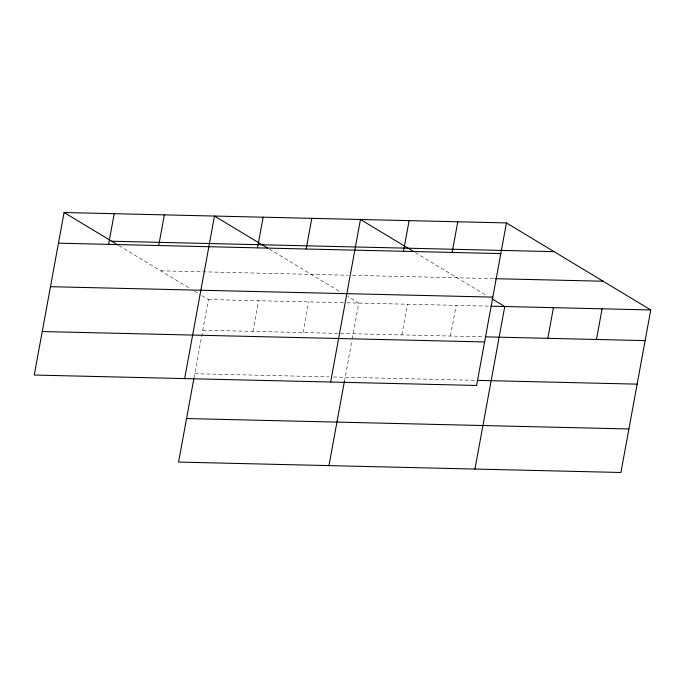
<?xml version="1.0" encoding="UTF-8"?>
<svg xmlns="http://www.w3.org/2000/svg" width="685" height="685" viewBox="0 0 685 685"><rect width="100%" height="100%" fill="white"/><g stroke="black" fill="none" stroke-linecap="round" stroke-linejoin="round"><path stroke-width="0.51" stroke-dasharray="3.42 2.57" d="M194.009 377.897L208.394 299.542L199.232 294.019M252.893 331.386L258.528 300.724M303.035 332.567L308.661 301.905M344.409 381.434L352.022 339.966M352.218 338.929L358.794 303.078L347.8 296.451M401.821 334.897L407.455 304.226M450.482 336.044L456.116 305.373M160.769 270.823L348.194 275.233M352.424 275.336L494.176 278.667M208.394 299.542L345.993 302.779M347.064 302.804L489.963 306.169M202.76 330.204L483.276 336.815M194.78 373.727L329.177 376.887M333.441 376.99L476.349 380.355M415.35 252.594L486.453 295.475M269.376 249.152L340.479 292.033M118.976 245.615L190.079 288.496M194.651 291.253L198.316 293.463"/><path stroke-width="1.03" d="M64.082 212.513L34.25 375.046L476.606 385.458L506.438 222.925L64.082 212.513L118.068 245.067M108.59 244.357L114.215 213.686M158.723 245.538L164.349 214.867M184.65 378.582L214.482 216.049L267.561 248.056M193.821 378.942L178.562 462.075L620.918 472.487L650.75 309.954L506.438 222.925M257.517 247.859L263.143 217.196M306.169 249.006L311.803 218.344M330.632 382.024L360.464 219.483L413.534 251.498M328.963 465.62L344.409 381.434M403.491 251.301L409.116 220.63M452.151 252.448L457.777 221.777M474.945 469.054L504.768 306.52L491.95 298.788M547.803 338.33L553.429 307.668M596.464 339.477L602.089 308.807M111.706 241.231L554.062 251.643M58.456 243.175L500.812 253.587M495.229 278.692L603.125 281.235M50.467 286.69L492.823 297.11M491.017 306.195L650.75 309.954M485.391 336.857L645.124 340.625M42.239 331.531L484.595 341.943M477.402 380.38L637.136 384.139M186.551 418.561L628.907 428.973"/></g></svg>
